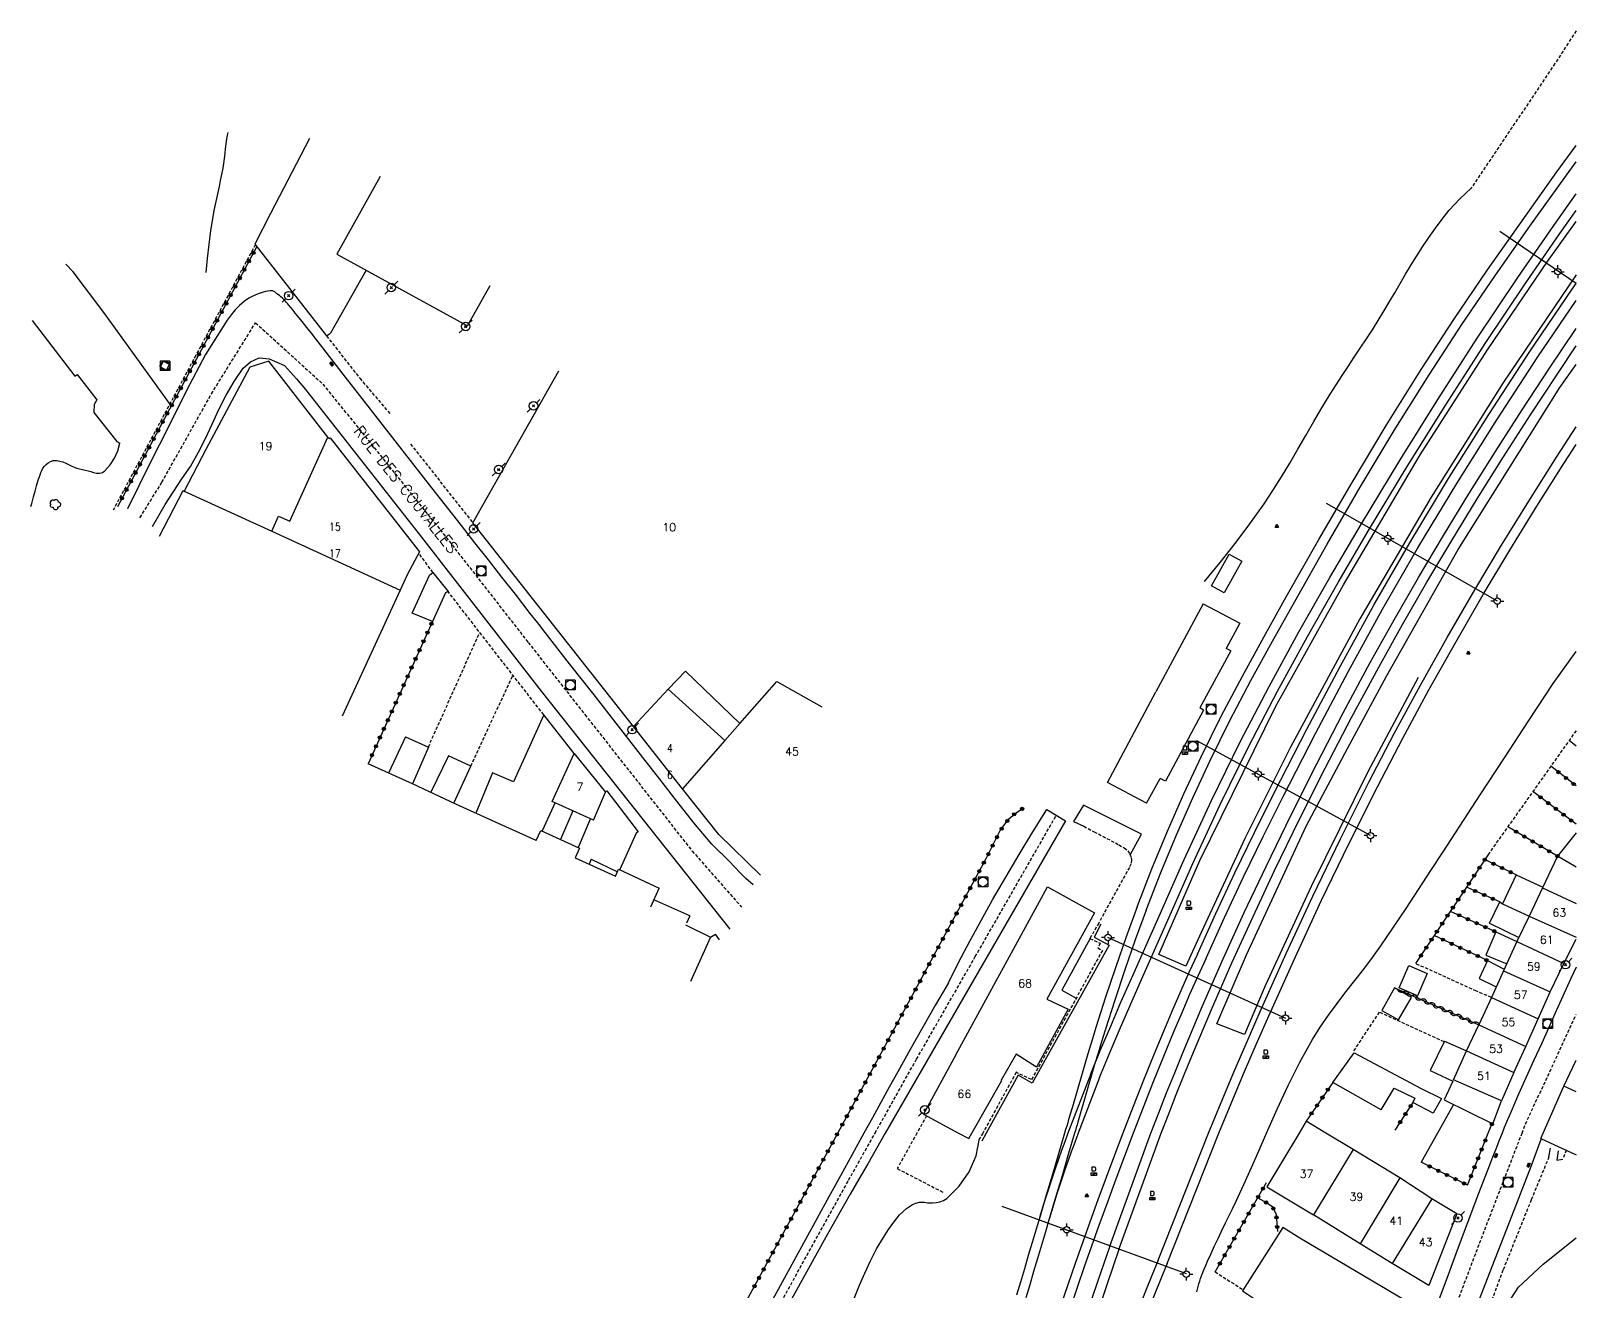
# Model space of a CAD drawing. Header units: millimetres. Extents: x 255999 to 257000, y 144000 to 145001.
# Drawn here: x 256758.7 to 257000, y 144146.3 to 144343.1 of the extents above; entities that cross this region are included whole.
import ezdxf
from ezdxf.enums import TextEntityAlignment as Align

# ---------------------------------------------------------------- set-up
doc = ezdxf.new("R2010")
doc.units = ezdxf.units.MM
doc.linetypes.add('DASHED', pattern=[0.75, 0.5, -0.25])
doc.layers.get('0').update_dxf_attribs({"linetype": 'CONTINUOUS'})
for name, color, linetype in [('W0001', 6, 'DASHED'), ('W0008', 7, 'CONTINUOUS'), ('W0010', 4, 'CONTINUOUS'), ('W0014', 7, 'CONTINUOUS'), ('W0017', 7, 'CONTINUOUS'), ('W0101', 7, 'CONTINUOUS'), ('W0104', 1, 'CONTINUOUS'), ('W0105', 7, 'CONTINUOUS'), ('W0112', 1, 'DASHED'), ('W0211', 2, 'CONTINUOUS'), ('W0300', 7, 'CONTINUOUS'), ('W0303', 7, 'CONTINUOUS'), ('W0310', 3, 'CONTINUOUS'), ('W0322', 7, 'CONTINUOUS'), ('W0323', 7, 'CONTINUOUS'), ('W0333', 7, 'CONTINUOUS'), ('W0401', 7, 'CONTINUOUS'), ('W0420', 7, 'CONTINUOUS'), ('W0438', 7, 'CONTINUOUS'), ('W0473', 7, 'CONTINUOUS'), ('W0510', 5, 'CONTINUOUS'), ('W0511', 5, 'CONTINUOUS'), ('W0610', 7, 'CONTINUOUS'), ('W0611', 7, 'CONTINUOUS'), ('W0700', 7, 'CONTINUOUS'), ('W0710', 7, 'CONTINUOUS'), ('W0850', 7, 'CONTINUOUS'), ('W0989', 7, 'CONTINUOUS'), ('W0991', 7, 'CONTINUOUS'), ('W1102', 7, 'CONTINUOUS')]:
    doc.layers.add(name, color=color, linetype=linetype)
doc.styles.get("Standard").update_dxf_attribs({"font": 'romans.shx', "width": 0.85})

# ---------------------------------------------------------------- blocks, each defined once
blk = doc.blocks.new('T850')
for p, q in [((-0.25, -0.15), (0, 0.32)), ((0, 0.32), (0.25, -0.15)), ((-0.25, -0.15), (0.25, -0.15))]:
    blk.add_line(p, q)
for major_axis in [(-0.106, 0.106), (-0.0354, 0.0354), (-0.0236, 0.0236)]:
    blk.add_ellipse((0, 0), major_axis=major_axis, ratio=1, start_param=3.926991, end_param=10.210176)
blk = doc.blocks.new('T610')
for p, q in [((-0.500001, 0), (-1.000002, 0)), ((0, 0.500001), (0, 1.000002)), ((0.500001, 0), (1.000002, 0)), ((0, -0.500001), (0, -1.000002))]:
    blk.add_line(p, q)
blk.add_ellipse((0, 0), major_axis=(-0.353554, 0.353554), ratio=1, start_param=3.926990817, end_param=10.2101761242)
blk = doc.blocks.new('T473')
for p, q in [((-0.166667, 0.166667), (0.166667, -0.166667)), ((-0.166667, -0.166667), (0.166667, 0.166667)), ((0.500001, 0.500001), (1.000002, 1.000002)), ((-1.000002, -1.000002), (-0.500001, -0.500001))]:
    blk.add_line(p, q)
blk.add_ellipse((0, 0), major_axis=(0.471405, 0.471405), ratio=1, start_param=5.4977871438, end_param=11.780972451)
blk = doc.blocks.new('T401')
for p, q in [((-0.3, 0.3), (0, 0.3)), ((-0.3, -0.25), (-0.3, 0.3)), ((-0.3, 0.15), (0, 0.15)), ((-0.3, 0), (0, 0)), ((0, 0.3), (0, -0.25)), ((-0.3, -0.15), (0, -0.15)), ((-0.3, -0.25), (-0.3, -0.3)), ((-0.3, -0.3), (0, -0.3)), ((0, -0.3), (0, -0.25))]:
    blk.add_line(p, q)
blk = doc.blocks.new('T420')
for p, q in [((0.75, 0.75), (-0.75, 0.75)), ((-0.75, 0.75), (-0.75, -0.75)), ((0.75, 0.75), (0.75, -0.75)), ((0.75, -0.75), (-0.75, -0.75))]:
    blk.add_line(p, q)
blk.add_ellipse((0, 0), major_axis=(-0.53, 0.53), ratio=1, start_param=3.926991, end_param=10.210176)
blk = doc.blocks.new('T438')
for p, q in [((-0.4, 0.2), (0.4, 0.2)), ((-0.4, -0.2), (-0.4, 0.2)), ((0.15, 1.1), (-0.3, 1.1)), ((-0.3, 1.1), (-0.3, 0.5)), ((-0.3, 0.5), (0.15, 0.5)), ((0.3, 0.65), (0.3, 0.95)), ((0.4, 0.2), (0.4, -0.2))]:
    blk.add_line(p, q)
at = {"flags": 128}
for points in [[(-0.4, -0.2), (0.4, 0.2)], [(0.4, -0.2), (-0.4, -0.2)]]:
    blk.add_lwpolyline(points, dxfattribs=at)
for centre, major_axis, start_param, end_param in [((0.15, 0.95), (0.106, -0.106), 0.785398, 2.356194), ((0.15, 0.65), (0.106, 0.106), 3.926991, 5.497787)]:
    blk.add_ellipse(centre, major_axis=major_axis, ratio=1, start_param=start_param, end_param=end_param)
blk = doc.blocks.new('T300')
for p, q in [((-0.8, 0.51), (-0.86, 0.34)), ((-0.86, 0.34), (-0.86, 0.17)), ((-0.86, 0.17), (-0.74, 0.06)), ((-0.69, 0.63), (-0.8, 0.51)), ((-0.8, -0.06), (-0.74, 0.06)), ((-0.74, 0.06), (-0.69, 0.11)), ((-0.57, 0.69), (-0.69, 0.63)), ((-0.46, 0.69), (-0.57, 0.69)), ((-0.29, 0.63), (-0.46, 0.69)), ((-0.29, 0.63), (-0.17, 0.74)), ((-0.23, 0.57), (-0.29, 0.63)), ((-0.17, 0.74), (-0.06, 0.8)), ((-0.06, 0.8), (0.06, 0.8)), ((0.06, 0.8), (0.23, 0.74)), ((0.23, 0.74), (0.34, 0.63)), ((0.34, 0.63), (0.4, 0.51)), ((0.46, 0.46), (0.34, 0.46)), ((0.4, 0.51), (0.4, 0.46)), ((0.57, 0.4), (0.46, 0.46)), ((0.57, 0.4), (0.69, 0.29)), ((0.69, 0.29), (0.74, 0.17)), ((0.74, 0.06), (0.69, -0.17)), ((0.74, 0.17), (0.74, 0.06)), ((-0.8, -0.17), (-0.8, -0.06)), ((-0.8, -0.23), (-0.8, -0.17)), ((-0.74, -0.34), (-0.8, -0.23)), ((-0.69, -0.4), (-0.74, -0.34)), ((-0.51, -0.46), (-0.69, -0.4)), ((-0.4, -0.46), (-0.51, -0.46)), ((-0.4, -0.46), (-0.34, -0.46)), ((-0.34, -0.46), (-0.34, -0.4)), ((-0.34, -0.51), (-0.34, -0.46)), ((-0.29, -0.63), (-0.34, -0.51)), ((-0.17, -0.74), (-0.29, -0.63)), ((-0.06, -0.8), (-0.17, -0.74)), ((0.06, -0.8), (-0.06, -0.8)), ((0.17, -0.74), (0.06, -0.8)), ((0.23, -0.69), (0.17, -0.74)), ((0.29, -0.46), (0.23, -0.46)), ((0.29, -0.63), (0.23, -0.69)), ((0.46, -0.4), (0.29, -0.46)), ((0.34, -0.51), (0.29, -0.63)), ((0.34, -0.51), (0.34, -0.46)), ((0.57, -0.34), (0.46, -0.4)), ((0.63, -0.29), (0.57, -0.34)), ((0.69, -0.17), (0.63, -0.29))]:
    blk.add_line(p, q)
blk = doc.blocks.new('t310o')
at = {"color": 0, "linetype": 'Continuous'}
for centre, start, end in [((-0.5, 0.38), 216.8699, 323.1304), ((0.5, -0.37), 36.8699, 143.1303)]:
    blk.add_arc(centre, 0.625, start, end, dxfattribs=at)
blk = doc.blocks.new('t323o')
at = {"color": 0, "linetype": 'Continuous'}
for radius in [0.25, 0.15]:
    blk.add_circle((0, 0), radius, dxfattribs=at)
blk = doc.blocks.new('t322o')
at = {"color": 0, "linetype": 'Continuous'}
for radius in [0.25, 0.15]:
    blk.add_circle((0, 0), radius, dxfattribs=at)

msp = doc.modelspace()

# ---------------------------------------------------------------- linework, layer by layer
at = {"layer": 'W0001'}
for points in [[(256775.71, 144267.11), (256779.14, 144272.64), (256786.86, 144286.45), (256793.76, 144297.55), (256804.28, 144287.98), (256822.6, 144265.22), (256836.33, 144247.64), (256845.2, 144236.35), (256861.95, 144215.05), (256869.65, 144206.3)], [(256890.51, 144171), (256897, 144182.55), (256906.17, 144198.57), (256918.82, 144220.64)], [(256991.56, 144171), (256992.11, 144172.42), (257000, 144189.51)], [(256819.46, 144042.37), (256826.34, 144056.3), (256836.62, 144074.06), (256848.08, 144094.15), (256863.57, 144122.42), (256875.52, 144144.02), (256886.39, 144163.66), (256890.51, 144171)], [(256972.09, 144121.65), (256978.29, 144136.28), (256985.73, 144155.9), (256991.56, 144171)]]:
    msp.add_lwpolyline(points, dxfattribs=at)
at = {"layer": 'W0008'}
for points in [[(256901.96, 144194.47), (256903.62, 144197.74), (256905.33, 144200.98), (256907.08, 144204.21), (256908.87, 144207.41), (256910.92, 144210.98), (256913.01, 144214.52), (256915.14, 144218.04), (256917.32, 144221.53)], [(256917.32, 144221.53), (256920.26, 144219.79)], [(256920.26, 144219.79), (256892.08, 144171)], [(256901.96, 144194.47), (256899.97, 144191.01), (256897.99, 144187.53), (256896.02, 144184.05), (256894.07, 144180.57), (256892.74, 144178.18), (256891.41, 144175.79), (256890.09, 144173.39), (256888.76, 144171)], [(256888.76, 144171), (256886.94, 144167.68), (256885.11, 144164.35), (256883.29, 144161.03), (256881.47, 144157.7), (256879.65, 144154.37), (256877.84, 144151.04), (256876.02, 144147.71), (256874.2, 144144.39), (256871.34, 144139.17), (256868.49, 144133.95), (256865.65, 144128.73), (256862.8, 144123.51), (256859.96, 144118.29), (256857.11, 144113.08), (256854.25, 144107.86), (256851.39, 144102.65), (256848.47, 144097.36), (256845.54, 144092.07), (256842.6, 144086.79), (256839.65, 144081.51)], [(256892.08, 144171), (256890.72, 144168.61), (256889.36, 144166.22), (256888, 144163.83), (256886.64, 144161.44), (256883.1, 144155.19), (256879.59, 144148.92), (256876.09, 144142.64)]]:
    msp.add_lwpolyline(points, dxfattribs=at)
at = {"layer": 'W0010'}
for points in [[(256925.8, 144203.61), (256924.72, 144201.61), (256927.07, 144200.36), (256915.05, 144178.82), (256912.84, 144180.04), (256907.89, 144171)], [(256907.89, 144171), (256907.21, 144169.76)]]:
    msp.add_lwpolyline(points, dxfattribs=at)
at = {"layer": 'W0014'}
for points in [[(256797.25, 144301.99), (256797.15, 144302.05), (256797.05, 144302.13), (256796.95, 144302.22), (256796.86, 144302.3), (256796.76, 144302.38), (256796.65, 144302.45), (256796.53, 144302.5), (256796.39, 144302.53), (256796.02, 144302.55), (256795.65, 144302.51), (256795.29, 144302.44), (256794.93, 144302.35), (256794.17, 144302.08), (256793.42, 144301.76), (256792.71, 144301.37), (256792.04, 144300.91), (256791.27, 144300.27), (256790.57, 144299.55), (256789.93, 144298.78), (256789.34, 144297.98), (256785.92, 144292.62), (256782.96, 144286.99), (256780.18, 144281.28), (256777.32, 144275.65), (256773.74, 144268.51), (256773.74, 144268.51)], [(256807.44, 144289.52), (256806.38, 144290.9), (256805.32, 144292.27), (256804.26, 144293.65), (256803.19, 144295.02), (256802.48, 144295.93), (256801.76, 144296.83), (256801.04, 144297.74), (256800.31, 144298.64), (256799.96, 144299.07), (256799.61, 144299.5), (256799.26, 144299.92), (256798.9, 144300.35), (256798.73, 144300.56), (256798.55, 144300.78), (256798.37, 144300.99), (256798.17, 144301.19), (256797.96, 144301.4), (256797.73, 144301.61), (256797.49, 144301.8), (256797.25, 144301.99)], [(256777.68, 144265.72), (256779.63, 144269.16), (256782.24, 144273.19), (256783.61, 144275.12), (256784.87, 144277.36), (256785.96, 144279.47), (256786.98, 144281.74), (256788.04, 144283.99), (256789.17, 144286.22), (256790.42, 144288.39), (256791.8, 144290.48), (256792.95, 144291.46), (256794.3, 144292.07), (256795.87, 144291.9), (256798.26, 144290.9), (256800.18, 144288.81), (256801.58, 144287.11)], [(256834.34, 144255.15), (256832.24, 144257.83), (256830.13, 144260.52), (256828.03, 144263.2), (256825.93, 144265.89), (256821.31, 144271.79), (256816.68, 144277.7), (256812.06, 144283.61), (256807.44, 144289.52)], [(256801.58, 144287.11), (256819.3, 144264.52)], [(256819.3, 144264.52), (256838.38, 144240.02)], [(256871.48, 144209.76), (256870.33, 144210.76), (256869.46, 144211.66), (256868.6, 144212.55), (256867.73, 144213.45), (256866.85, 144214.33), (256866.62, 144214.55), (256866.39, 144214.78), (256866.16, 144215), (256865.93, 144215.22), (256865.7, 144215.44), (256865.47, 144215.67), (256865.25, 144215.9), (256865.03, 144216.13), (256862.22, 144219.43), (256859.54, 144222.83), (256856.92, 144226.27), (256854.27, 144229.68), (256850.44, 144234.55), (256846.62, 144239.43), (256842.8, 144244.31), (256838.98, 144249.2), (256837.82, 144250.68), (256836.66, 144252.17), (256835.5, 144253.66), (256834.34, 144255.15)], [(256838.38, 144240.02), (256867.83, 144202.84)], [(257000, 144196.91), (256999.18, 144195.12), (256996.91, 144190.08), (256994.63, 144185.04), (256993.42, 144182.38), (256992.2, 144179.73), (256991.01, 144177.07), (256989.84, 144174.39), (256989.49, 144173.55), (256989.14, 144172.7), (256988.79, 144171.85), (256988.45, 144171)], [(256998.11, 144178.33), (256999.02, 144180.3), (256999.95, 144182.28), (257000, 144182.39)], [(256988.45, 144171), (256987.95, 144169.75), (256987.46, 144168.49), (256986.96, 144167.23), (256986.47, 144165.98), (256984.77, 144161.57), (256983.1, 144157.16), (256981.44, 144152.73), (256979.8, 144148.31), (256978.14, 144143.89), (256976.45, 144139.47), (256974.72, 144135.08), (256972.92, 144130.71), (256969.23, 144123.01), (256969.23, 144123.01)], [(256993.02, 144165.93), (256994.53, 144170.05)], [(256975.09, 144120.23), (256975.09, 144120.23), (256980.78, 144134.34), (256983.83, 144142.24), (256986.89, 144150.14), (256989.95, 144158.04), (256993.02, 144165.93)]]:
    msp.add_lwpolyline(points, dxfattribs=at)
at = {"layer": 'W0017'}
msp.add_lwpolyline([(256984.14, 144135.32), (256987.54, 144141.14), (256989.64, 144144.87), (256990.98, 144146.94), (256994.88, 144150.55), (257000, 144154.63)], dxfattribs=at)
at = {"layer": 'W0101'}
for points in [[(256813.22, 144320.38), (256806.45, 144308.27), (256826.87, 144297.07), (256830.42, 144303.36)], [(256805.04, 144279.71), (256795.83, 144291.55), (256792.89, 144290.63), (256785.97, 144277.74), (256782.6, 144271.27)], [(256852.81, 144234.48), (256827.68, 144266.31), (256841.14, 144290.04)], [(256805.04, 144279.71), (256805.26, 144279.46), (256805.39, 144279.56), (256819.39, 144261.76), (256817.5, 144258.27), (256816.35, 144255.79)], [(256778.74, 144264.24), (256782.48, 144271.33), (256782.6, 144271.27)], [(256816.35, 144255.79), (256807.28, 144236.1)], [(256941.75, 144253.66), (256934.36, 144239.91)], [(256941.75, 144253.66), (256947.48, 144250.62)], [(256947.48, 144250.62), (256945.36, 144246.67)], [(256946.06, 144246.31), (256941.23, 144237.4)], [(256946.06, 144246.31), (256945.36, 144246.67)], [(256858.22, 144240.32), (256860.9, 144243.15), (256869.37, 144234.95)], [(256869.37, 144234.95), (256875.18, 144241.55), (256882.19, 144237.59)], [(256852.81, 144234.48), (256858.22, 144240.32)], [(256858.22, 144240.32), (256864.23, 144234.88)], [(256932.93, 144222.53), (256926.83, 144225.75), (256934.36, 144239.91)], [(256941.81, 144237.07), (256935.89, 144225.97)], [(256941.81, 144237.07), (256941.23, 144237.4)], [(256860.44, 144224.78), (256852.81, 144234.48)], [(256864.23, 144234.88), (256867.04, 144232.3)], [(256867.04, 144232.3), (256869.37, 144234.95)], [(256818.28, 144225.53), (256811.33, 144228.67)], [(256840.11, 144222.8), (256843.51, 144230.29)], [(256843.51, 144230.29), (256848.39, 144224.25)], [(256932.93, 144222.53), (256935.03, 144226.4)], [(256935.89, 144225.97), (256935.03, 144226.4)], [(256825.06, 144222.39), (256818.28, 144225.53)], [(256846.52, 144219.89), (256848.39, 144224.25)], [(256872.63, 144211.3), (256866.1, 144217.62), (256860.44, 144224.78)], [(256831.25, 144219.55), (256825.06, 144222.39)], [(256846.52, 144219.89), (256840.11, 144222.8)], [(256837.59, 144216.68), (256831.25, 144219.55)], [(256837.59, 144216.68), (256838.29, 144218.28), (256844.34, 144215.51), (256843.66, 144214)], [(257000, 144217.89), (256997.08, 144214.24)], [(256843.66, 144214), (256849.95, 144211.12)], [(256997.08, 144214.24), (256994.76, 144209.29)], [(256849.95, 144211.12), (256850.46, 144212.22), (256856.81, 144209.25)], [(256855.48, 144206.35), (256856.81, 144209.25)], [(256903.13, 144183.24), (256917.47, 144209.47), (256924.77, 144205.41), (256917.32, 144191.91), (256920.67, 144190.35), (256915.74, 144181.31), (256912.54, 144183.32), (256910.23, 144179.28)], [(256994.76, 144209.29), (256992.68, 144204.86)], [(256861.57, 144204.92), (256855.97, 144207.44)], [(256861.57, 144204.92), (256861.04, 144203.78)], [(256992.68, 144204.86), (256990.75, 144200.92)], [(256860.91, 144203.51), (256864.83, 144201.58)], [(256864.83, 144201.58), (256865.57, 144202.05)], [(256866.22, 144201.2), (256865.57, 144202.05)], [(256990.75, 144200.92), (256988.67, 144196.33)], [(256998.07, 144197.51), (257000, 144201.3)], [(256995.96, 144193.08), (256998.07, 144197.51)], [(256988.67, 144196.33), (256986.78, 144192.18)], [(256986.78, 144192.18), (256984.83, 144187.89)], [(256994.08, 144188.87), (256995.96, 144193.08)], [(256982.87, 144183.83), (256984.83, 144187.89)], [(256992.13, 144184.51), (256994.08, 144188.87)], [(256903.13, 144183.24), (256898.07, 144173.98), (256903.57, 144171)], [(256988.37, 144176.02), (256980.87, 144179.3), (256982.87, 144183.83)], [(256990.29, 144180.45), (256992.13, 144184.51)], [(256990.29, 144180.45), (256988.37, 144176.02)], [(256905.61, 144171), (256910.32, 144179.23), (256910.23, 144179.28)], [(256994.86, 144171), (256998.11, 144178.33)], [(257000, 144177.44), (256998.11, 144178.33)], [(256960.9, 144171), (256957.84, 144172.84), (256956.74, 144171)], [(256903.57, 144171), (256905.14, 144170.15)], [(256905.14, 144170.15), (256905.61, 144171)], [(256956.74, 144171), (256951.72, 144162.59), (256959, 144158.26)], [(256965.18, 144168.43), (256960.9, 144171)], [(256994.48, 144170.15), (256994.86, 144171)], [(256972.45, 144164), (256965.18, 144168.43)], [(256994.48, 144170.15), (257000, 144167.63)], [(256977.47, 144160.73), (256972.45, 144164)], [(256981.36, 144158.37), (256977.47, 144160.73)], [(256981.36, 144158.37), (256976.99, 144147.21)], [(256966.27, 144153.68), (256959, 144158.26)], [(256971.29, 144150.61), (256966.27, 144153.68)], [(256976.99, 144147.21), (256971.29, 144150.61)]]:
    msp.add_lwpolyline(points, dxfattribs=at)
at = {"layer": 'W0104'}
for points in [[(256802.2, 144326.34), (256796.08, 144314.59), (256793.65, 144309.83), (256804.84, 144295.5), (256805.49, 144295.95)], [(256811.01, 144305.77), (256805.49, 144295.95)], [(256843.51, 144230.29), (256838.76, 144236.32), (256834.03, 144225.86)], [(256817.16, 144232.91), (256814.51, 144227.23)], [(256817.16, 144232.91), (256820.75, 144231.29), (256818.28, 144225.53)], [(256824.73, 144222.55), (256827.36, 144228.3), (256823.89, 144229.93), (256821.12, 144224.22)], [(256834.03, 144225.86), (256830.78, 144227.24), (256828.16, 144220.97)], [(256848.39, 144224.25), (256848.62, 144224.44), (256853.52, 144218.06), (256853.22, 144217.86), (256850.63, 144212.14)], [(256840.53, 144222.61), (256838.5, 144218.18)], [(256843.32, 144221.35), (256841.36, 144216.87)], [(256846.05, 144220.11), (256844.14, 144215.6)], [(256846.19, 144213.76), (256845.86, 144213)], [(256846.19, 144213.76), (256850.27, 144211.81)], [(256990.62, 144211.34), (256988.53, 144206.79), (256992.69, 144204.89)], [(256990.62, 144211.34), (256994.82, 144209.42)], [(256986.48, 144203.78), (256988.07, 144207.11), (256988.53, 144206.79)], [(256987.44, 144202.44), (256985.89, 144198.79), (256989.16, 144197.41)], [(256986.48, 144203.78), (256991.07, 144201.57)], [(256987.44, 144202.44), (256990.76, 144200.93)], [(256924.12, 144201.37), (256919.67, 144193.32), (256921.93, 144192.08)], [(256986.18, 144197.93), (256984.86, 144195.15), (256987.53, 144193.83)], [(256986.18, 144197.93), (256988.79, 144196.59)], [(256979.43, 144185.37), (256977.21, 144180.75), (256980.76, 144179.12)], [(256979.43, 144185.37), (256982.87, 144183.84)], [(256969.55, 144174.65), (256962, 144178.92), (256965.34, 144183.56), (256975.81, 144177.95), (256978.99, 144176.38), (256977.68, 144174.11), (256974.51, 144175.76)], [(256969.55, 144174.65), (256971.6, 144178.03), (256974.82, 144176.46)], [(256980.76, 144179.12), (256979.37, 144176.19), (256987, 144172.45), (256988.37, 144176.02)], [(256974.82, 144176.46), (256974.51, 144175.76)], [(256956.83, 144154.6), (256954.18, 144156.26), (256947.88, 144146.38), (256950.42, 144144.69)], [(256973.63, 144138.28), (256975.58, 144143.52), (256956.83, 144154.6)]]:
    msp.add_lwpolyline(points, dxfattribs=at)
for points in [[(256947.79, 144260.33), (256945.02, 144255.36), (256943.06, 144256.45), (256945.82, 144261.42)], [(256821.46, 144258.54), (256823.83, 144255.57), (256823.42, 144255.35), (256821.39, 144250.89), (256818.2, 144252.22), (256820.91, 144258.11)], [(256975.21, 144192.46), (256972.37, 144193.69), (256973.89, 144197.18), (256976.72, 144195.95), (256975.21, 144192.46)], [(256971.65, 144193.66), (256969.64, 144190.17), (256972.26, 144188.67), (256974.27, 144192.16)]]:
    msp.add_lwpolyline(points, close=True, dxfattribs=at)
at = {"layer": 'W0105'}
for points in [[(256930.36, 144214.46), (256932.13, 144217.7), (256923.06, 144222.19), (256921.53, 144219.64)], [(256921.53, 144219.64), (256923.11, 144218.91)], [(256995.76, 144167.28), (256996.01, 144168.65)], [(256997.2, 144168.21), (256996.97, 144166.78), (256997.92, 144166.93)]]:
    msp.add_lwpolyline(points, dxfattribs=at)
at = {"layer": 'W0112'}
for points in [[(257000, 144343.13), (256996.7, 144338.04), (256983.62, 144318.58)], [(256793.72, 144309.74), (256784.43, 144292.46), (256771.52, 144268.29)], [(256804.84, 144295.5), (256810.04, 144288.88), (256812.94, 144285.47), (256814.8, 144283.28)], [(256817.97, 144278.61), (256827.68, 144266.31)], [(256821.46, 144258.54), (256819.35, 144261.44)], [(256838.76, 144236.32), (256823.83, 144255.57)], [(256820.75, 144231.29), (256828.77, 144249.2)], [(256827.36, 144228.3), (256833.96, 144242.51)], [(257000, 144233.84), (256986.4, 144214.71)], [(256923.11, 144218.91), (256924.72, 144218.06)], [(256924.72, 144218.06), (256928.58, 144216.03)], [(256928.58, 144216.03), (256929.42, 144215.54), (256929.98, 144215.1), (256930.3, 144214.63), (256930.5, 144214.02), (256930.56, 144213.67), (256930.48, 144213.02), (256930.23, 144212.5), (256925.44, 144203.8)], [(256925.44, 144203.8), (256924.07, 144201.39), (256925.66, 144200.64), (256925.3, 144199.91), (256926.02, 144199.54), (256914.95, 144179.35), (256912.56, 144180.49), (256907.33, 144171)], [(256984.43, 144193.18), (256974.94, 144197.47)], [(256986.78, 144192.18), (256984.43, 144193.18)], [(256969.26, 144189.88), (256965.25, 144183.84)], [(256979.38, 144185.25), (256969.26, 144189.88)], [(256898.56, 144173.71), (256897.05, 144171)], [(256897.05, 144171), (256893.98, 144165.46), (256901.3, 144161.67)], [(256907.33, 144171), (256906.85, 144170.14)], [(256998.47, 144168.33), (256997.92, 144166.93)], [(256995.76, 144167.28), (256992.99, 144160.57), (256988.58, 144149.58), (256983.21, 144135.11)], [(256943.62, 144149.32), (256947.99, 144146.55)]]:
    msp.add_lwpolyline(points, dxfattribs=at)
at = {"layer": 'W0211'}
for points in [[(256941.94, 144257.16), (256944.4, 144260.09), (256946.78, 144263.08), (256949.07, 144266.15), (256951.28, 144269.28), (256952.66, 144271.36), (256953.99, 144273.48), (256955.27, 144275.63), (256956.53, 144277.79), (256957.77, 144279.95), (256959.02, 144282.12), (256960.29, 144284.27), (256961.6, 144286.4), (256962.52, 144287.85), (256963.46, 144289.29), (256964.4, 144290.73), (256965.35, 144292.16), (256966.3, 144293.59), (256967.24, 144295.03), (256968.18, 144296.47), (256969.1, 144297.92), (256969.97, 144299.35), (256970.83, 144300.79), (256971.68, 144302.24), (256972.52, 144303.69), (256973.36, 144305.14), (256974.22, 144306.58), (256975.11, 144308.01), (256976.02, 144309.41), (256977.01, 144310.88), (256978.02, 144312.33), (256979.08, 144313.75), (256980.2, 144315.12), (256981.01, 144316.03), (256981.85, 144316.91), (256982.72, 144317.76), (256983.62, 144318.58)], [(256951.65, 144171), (256953.29, 144174.73), (256955.01, 144178.43), (256956.84, 144182.08), (256958.83, 144185.64), (256960.04, 144187.56), (256961.32, 144189.43), (256962.66, 144191.25), (256964.04, 144193.05), (256965.44, 144194.83), (256966.83, 144196.61), (256968.19, 144198.41), (256969.5, 144200.25), (256971.5, 144203.16), (256973.46, 144206.09), (256975.41, 144209.04), (256977.33, 144211.99), (256979.25, 144214.95), (256981.17, 144217.91), (256983.09, 144220.87), (256985.04, 144223.81), (256988.83, 144229.6), (256992.6, 144235.42), (256996.44, 144241.19), (257000, 144246.23)], [(256940.79, 144146.23), (256940.89, 144146.64), (256940.99, 144147.06), (256941.1, 144147.46), (256941.22, 144147.87), (256941.35, 144148.27), (256941.6, 144148.97), (256941.87, 144149.66), (256942.16, 144150.34), (256942.45, 144151.02), (256942.98, 144152.2), (256943.52, 144153.37), (256944.08, 144154.54), (256944.64, 144155.7), (256945.21, 144156.86), (256945.78, 144158.02), (256946.34, 144159.18), (256946.9, 144160.35), (256948.13, 144162.99), (256949.32, 144165.65), (256950.49, 144168.32), (256951.65, 144171)], [(256886.35, 144142.97), (256888.08, 144147.23), (256888.91, 144149.15), (256889.79, 144151.05), (256890.75, 144152.91), (256891.82, 144154.72), (256892.6, 144155.92), (256893.42, 144157.11), (256894.35, 144158.24), (256895.42, 144159.23), (256895.87, 144159.56), (256896.36, 144159.83), (256896.88, 144160.04), (256897.43, 144160.19), (256897.69, 144160.23), (256897.95, 144160.23), (256898.21, 144160.2), (256898.46, 144160.17), (256898.72, 144160.13), (256898.97, 144160.1), (256899.23, 144160.09), (256899.49, 144160.11), (256900.06, 144160.18), (256900.64, 144160.29), (256901.21, 144160.48), (256901.73, 144160.79), (256903.67, 144162.71), (256905.2, 144164.96), (256906.28, 144167.47), (256906.85, 144170.14)]]:
    msp.add_lwpolyline(points, dxfattribs=at)
at = {"layer": 'W0303'}
for points in [[(256980.78, 144175.38), (256978.33, 144171)], [(256978.33, 144171), (256975.79, 144166.45)]]:
    msp.add_lwpolyline(points, dxfattribs=at)
at = {"layer": 'W0310'}
msp.add_lwpolyline([(256971.65, 144193.66), (256984.83, 144187.89)], dxfattribs=at)
at = {"layer": 'W0322'}
for points in [[(256884.69, 144171), (256892.52, 144185.4), (256907.85, 144213.86), (256910.07, 144218.24), (256911.42, 144220.1), (256912.58, 144221.08), (256913.58, 144221.69)], [(256819.36, 144049.18), (256836.98, 144082.6), (256850.53, 144108.1), (256863.46, 144131.98), (256884.69, 144171)]]:
    msp.add_lwpolyline(points, dxfattribs=at)
at = {"layer": 'W0323'}
for points in [[(256793.95, 144309.45), (256779.96, 144283.39), (256772.19, 144268.81)], [(256821.39, 144250.89), (256811.33, 144228.67)], [(257000, 144231.45), (256998.91, 144232.3)], [(257000, 144225.21), (256996.06, 144228.3)], [(257000, 144219.23), (256993.26, 144224.35)], [(256997.08, 144214.24), (256989.34, 144218.84)], [(256986.4, 144214.71), (256974.94, 144197.47)], [(256990.62, 144211.34), (256985.75, 144213.72)], [(256988.07, 144207.11), (256982.88, 144209.41)], [(256987.44, 144202.44), (256980.37, 144205.63)], [(256986.18, 144197.93), (256977.85, 144201.85)], [(256962, 144178.92), (256957.84, 144172.84)], [(256974.51, 144175.76), (256971.71, 144171.46)], [(256983.02, 144162.89), (256986.29, 144171)], [(256986.29, 144171), (256986.89, 144172.51)], [(256983.02, 144162.89), (256975.79, 144166.45)], [(256943.62, 144149.32), (256951.65, 144163.29)], [(256950.28, 144160.91), (256951.69, 144160.12), (256952.56, 144159.53), (256953.18, 144158.31), (256953.37, 144155.64)]]:
    msp.add_lwpolyline(points, dxfattribs=at)
at = {"layer": 'W0333'}
msp.add_lwpolyline([(256780.32, 144291.03), (256779.34, 144291.56), (256778.9, 144290.66), (256779.84, 144290.17)], close=True, dxfattribs=at)
at = {"layer": 'W0510'}
for points in [[(256786.07, 144305.4), (256786.27, 144307.59), (256786.51, 144309.77), (256786.8, 144311.95), (256787.13, 144314.11), (256787.3, 144315.06), (256787.48, 144316.01), (256787.69, 144316.95), (256787.9, 144317.89), (256788.11, 144318.84), (256788.31, 144319.78), (256788.51, 144320.72), (256788.69, 144321.67), (256788.82, 144322.43), (256788.91, 144323.2), (256789, 144323.97), (256789.08, 144324.74), (256789.18, 144325.51), (256789.3, 144326.28), (256789.45, 144327.04), (256789.5, 144327.25)], [(256758.67, 144268.88), (256758.8, 144269.35), (256759.09, 144270.37), (256759.32, 144271.23), (256759.55, 144272.1), (256759.8, 144272.96), (256760.11, 144273.8), (256760.24, 144274.15), (256760.39, 144274.49), (256760.56, 144274.82), (256760.79, 144275.13), (256761.07, 144275.42), (256761.38, 144275.69), (256761.75, 144275.9), (256762.16, 144276.02), (256762.67, 144276.04), (256763.18, 144275.96), (256763.66, 144275.81), (256764.12, 144275.61), (256764.54, 144275.4), (256764.97, 144275.19), (256765.41, 144274.99), (256765.86, 144274.83), (256766.29, 144274.72), (256766.73, 144274.62), (256767.17, 144274.52), (256767.61, 144274.42), (256768.03, 144274.3), (256768.47, 144274.16), (256768.93, 144274.05), (256769.39, 144274.04), (256769.63, 144274.09), (256769.85, 144274.18), (256770.05, 144274.3), (256770.24, 144274.45), (256771.06, 144275.37), (256771.74, 144276.41), (256772.24, 144277.54), (256772.55, 144278.74)]]:
    msp.add_lwpolyline(points, dxfattribs=at)
at = {"layer": 'W0511'}
for points in [[(256780.39, 144284.88), (256770.24, 144298.95), (256765.26, 144305.5), (256764.11, 144306.68)], [(256758.89, 144297.89), (256765.53, 144289.21), (256765.89, 144289.47), (256768.99, 144285.53), (256768.54, 144284.77), (256768.49, 144283.55), (256772.09, 144279.03)], [(256772.09, 144279.03), (256772.55, 144278.74)]]:
    msp.add_lwpolyline(points, dxfattribs=at)
at = {"layer": 'W0611'}
for points in [[(257000, 144303.66), (256988.09, 144311.8)], [(256987.73, 144254.08), (256961.01, 144269.3)], [(256967.88, 144217.48), (256940.78, 144232.25)], [(256954.65, 144188.92), (256926.85, 144201.57)], [(256939.16, 144149.01), (256910.39, 144159.55)]]:
    msp.add_lwpolyline(points, dxfattribs=at)
at = {"layer": 'W0700'}
for points in [[(256931.44, 144206.35), (256933.75, 144212.28), (256936.19, 144218.17), (256938.75, 144223.99), (256941.44, 144229.76), (256944.59, 144236.1), (256947.89, 144242.36), (256951.29, 144248.56), (256954.74, 144254.73), (256959.84, 144263.71), (256965.02, 144272.63), (256970.32, 144281.49), (256975.79, 144290.24), (256980.92, 144298.08), (256986.18, 144305.82), (256991.56, 144313.49), (256997, 144321.11), (257000, 144325.24)], [(256932.84, 144205.82), (256935.14, 144211.72), (256937.57, 144217.58), (256940.12, 144223.37), (256942.8, 144229.11), (256945.93, 144235.43), (256949.22, 144241.67), (256952.61, 144247.85), (256956.05, 144254), (256961.14, 144262.95), (256966.3, 144271.86), (256971.6, 144280.7), (256977.06, 144289.43), (256982.17, 144297.26), (256987.42, 144304.98), (256992.79, 144312.63), (256998.22, 144320.23), (257000, 144322.69)], [(256924.19, 144180.25), (256925.74, 144183.99), (256927.32, 144187.71), (256928.92, 144191.43), (256930.55, 144195.13), (256934.66, 144204.43), (256938.81, 144213.72), (256943.07, 144222.96), (256947.55, 144232.1), (256952.04, 144240.74), (256956.72, 144249.28), (256961.53, 144257.75), (256966.46, 144266.15), (256972.36, 144275.9), (256978.39, 144285.56), (256984.57, 144295.13), (256990.9, 144304.61), (256996.5, 144312.75), (257000, 144317.67)], [(256925.58, 144179.68), (256927.12, 144183.41), (256928.7, 144187.12), (256930.3, 144190.83), (256931.92, 144194.53), (256936.03, 144203.81), (256940.16, 144213.08), (256944.42, 144222.3), (256948.89, 144231.42), (256953.37, 144240.04), (256958.03, 144248.56), (256962.84, 144257), (256967.75, 144265.38), (256973.63, 144275.11), (256979.66, 144284.76), (256985.82, 144294.31), (256992.14, 144303.77), (256997.45, 144311.48), (257000, 144315.08)], [(256940.85, 144198.92), (256943.74, 144205.31), (256946.71, 144211.66), (256949.76, 144217.96), (256952.9, 144224.23), (256957.96, 144234.08), (256963.15, 144243.87), (256968.48, 144253.57), (256974.01, 144263.17), (256980.09, 144273.25), (256986.36, 144283.22), (256992.8, 144293.07), (256999.41, 144302.82), (257000, 144303.67)], [(256942.22, 144198.31), (256945.1, 144204.68), (256948.06, 144211.01), (256951.11, 144217.3), (256954.23, 144223.55), (256959.29, 144233.38), (256964.46, 144243.14), (256969.79, 144252.83), (256975.3, 144262.41), (256981.37, 144272.47), (256987.62, 144282.41), (256994.05, 144292.24), (257000, 144301.02)], [(256933.6, 144171), (256934.82, 144174.15), (256936.05, 144177.29), (256937.31, 144180.43), (256938.58, 144183.56), (256941.67, 144190.9), (256944.87, 144198.2), (256948.17, 144205.44), (256951.57, 144212.65), (256955.48, 144220.69), (256959.49, 144228.69), (256963.62, 144236.63), (256967.85, 144244.5), (256971.57, 144251.17), (256975.39, 144257.77), (256979.29, 144264.33), (256983.26, 144270.84), (256987.39, 144277.43), (256991.6, 144283.96), (256995.87, 144290.46), (257000, 144296.63)], [(256935.21, 144171), (256936.37, 144174.01), (256937.55, 144177.01), (256938.75, 144180), (256939.97, 144182.99), (256943.05, 144190.31), (256946.24, 144197.59), (256949.54, 144204.82), (256952.92, 144212), (256956.82, 144220.03), (256960.83, 144228), (256964.94, 144235.92), (256969.17, 144243.78), (256972.88, 144250.43), (256976.69, 144257.02), (256980.58, 144263.55), (256984.54, 144270.05), (256988.66, 144276.63), (256992.86, 144283.15), (256997.13, 144289.63), (257000, 144293.93)], [(256942.57, 144171), (256944.56, 144175.77), (256946.57, 144180.53), (256948.61, 144185.28), (256950.68, 144190.01), (256954.74, 144199.04), (256958.9, 144208.02), (256963.19, 144216.94), (256967.62, 144225.78), (256971.6, 144233.39), (256975.69, 144240.94), (256979.89, 144248.42), (256984.19, 144255.85), (256988.34, 144262.81), (256992.6, 144269.7), (256996.94, 144276.55), (257000, 144281.28)], [(256944.2, 144171), (256946.12, 144175.62), (256948.07, 144180.23), (256950.05, 144184.82), (256952.06, 144189.41), (256956.1, 144198.42), (256960.25, 144207.37), (256964.54, 144216.27), (256968.96, 144225.1), (256972.92, 144232.69), (256977.01, 144240.22), (256981.2, 144247.68), (256985.48, 144255.09), (256989.63, 144262.03), (256993.87, 144268.91), (256998.2, 144275.74), (257000, 144278.52)], [(256931.44, 144206.35), (256929.74, 144201.67), (256928.1, 144196.97), (256926.52, 144192.25), (256925, 144187.5), (256924.45, 144185.72), (256923.9, 144183.92), (256923.37, 144182.13), (256922.85, 144180.33), (256922.33, 144178.53), (256921.8, 144176.74), (256921.28, 144174.94), (256920.75, 144173.14), (256920.6, 144172.61), (256920.44, 144172.07), (256920.28, 144171.54), (256920.12, 144171)], [(256932.84, 144205.82), (256931.15, 144201.16), (256929.52, 144196.48), (256927.95, 144191.77), (256926.43, 144187.05), (256925.88, 144185.27), (256925.34, 144183.48), (256924.8, 144181.69), (256924.28, 144179.89), (256923.76, 144178.1), (256923.24, 144176.3), (256922.72, 144174.51), (256922.19, 144172.72), (256922.07, 144172.29), (256921.94, 144171.86), (256921.81, 144171.43), (256921.68, 144171)], [(256940.85, 144198.92), (256939.53, 144196.09), (256938.26, 144193.23), (256937.03, 144190.37), (256935.81, 144187.49), (256934.12, 144183.38), (256932.46, 144179.27), (256930.83, 144175.14), (256929.23, 144171)], [(256942.22, 144198.31), (256940.91, 144195.49), (256939.64, 144192.64), (256938.41, 144189.78), (256937.2, 144186.91), (256935.56, 144182.95), (256933.96, 144178.98), (256932.38, 144174.99), (256930.84, 144171)], [(256924.19, 144180.25), (256920.63, 144171)], [(256925.58, 144179.68), (256922.23, 144171)], [(256920.12, 144171), (256919.16, 144167.76), (256918.2, 144164.52), (256917.25, 144161.28), (256916.29, 144158.04), (256915.67, 144155.98), (256915.06, 144153.92), (256914.45, 144151.86), (256913.83, 144149.8), (256913.22, 144147.74), (256912.6, 144145.68)], [(256921.68, 144171), (256920.69, 144167.65), (256919.71, 144164.31), (256918.72, 144160.96), (256917.72, 144157.62), (256917.11, 144155.56), (256916.5, 144153.5), (256915.88, 144151.44), (256915.27, 144149.38), (256914.66, 144147.32), (256914.04, 144145.26)], [(256920.63, 144171), (256920.14, 144169.65), (256919.65, 144168.3), (256919.17, 144166.95), (256918.7, 144165.59), (256918.06, 144163.7), (256917.44, 144161.79), (256916.84, 144159.88), (256916.26, 144157.96)], [(256922.23, 144171), (256921.69, 144169.53), (256921.15, 144168.06), (256920.63, 144166.58), (256920.12, 144165.11), (256919.48, 144163.22), (256918.87, 144161.34), (256918.27, 144159.44), (256917.7, 144157.54)], [(256929.23, 144171), (256927.92, 144167.53), (256926.62, 144164.05), (256925.33, 144160.57), (256924.06, 144157.08), (256921.76, 144150.62), (256919.55, 144144.14)], [(256930.84, 144171), (256929.47, 144167.4), (256928.12, 144163.8), (256926.79, 144160.19), (256925.47, 144156.57), (256923.18, 144150.12), (256920.97, 144143.65)], [(256927.19, 144153.32), (256933.6, 144171)], [(256928.61, 144152.83), (256935.21, 144171)], [(256934.73, 144151.17), (256942.57, 144171)], [(256936.13, 144150.64), (256944.2, 144171)], [(256934.73, 144151.17), (256933.75, 144148.75), (256932.77, 144146.33), (256931.79, 144143.91), (256930.82, 144141.5), (256929.84, 144139.08), (256928.86, 144136.66), (256927.89, 144134.23), (256926.92, 144131.81), (256925.74, 144128.85), (256924.55, 144125.89), (256923.37, 144122.93), (256922.19, 144119.97), (256921, 144117), (256919.82, 144114.04), (256918.64, 144111.08), (256917.45, 144108.12), (256916.22, 144105.04), (256914.99, 144101.96), (256914.99, 144101.96), (256914.99, 144101.96)], [(256927.19, 144153.32), (256925.33, 144147.93), (256923.5, 144142.54)], [(256928.61, 144152.83), (256926.75, 144147.45), (256924.92, 144142.07)], [(256936.13, 144150.64), (256935.15, 144148.22), (256934.17, 144145.79), (256933.19, 144143.37), (256932.21, 144140.95), (256931.24, 144138.53), (256930.26, 144136.1), (256929.28, 144133.68), (256928.31, 144131.25), (256927.13, 144128.29), (256925.95, 144125.33), (256924.76, 144122.37), (256923.58, 144119.41), (256922.4, 144116.45), (256921.21, 144113.49), (256920.03, 144110.53), (256918.84, 144107.56), (256917.62, 144104.49), (256916.39, 144101.41), (256916.39, 144101.41)]]:
    msp.add_lwpolyline(points, dxfattribs=at)
at = {"layer": 'W0710'}
for points in [[(256934.82, 144198.87), (256941.22, 144213.56), (256953.12, 144237.66), (256963.67, 144256.63), (256975.67, 144276.91), (256986.16, 144293.33), (256995.51, 144307.11), (257000, 144313.38)], [(257000, 144305.05), (256988.55, 144288.11), (256977.35, 144270.3), (256966.23, 144251.3), (256955.39, 144231.28), (256948.32, 144217.09), (256941.45, 144202.33), (256939.03, 144197.05)], [(256943.87, 144188.07), (256948.53, 144198.86), (256957.85, 144218.93), (256964.28, 144231.05), (256970.4, 144242.38), (256981.58, 144262.13), (256997.48, 144287.43), (257000, 144291.01)], [(256975.34, 144242.17), (256967.47, 144227.41), (256958.64, 144209.53), (256951.45, 144194), (256948.23, 144186.42)], [(256939.03, 144197.05), (256934.82, 144198.87)], [(256948.23, 144186.42), (256943.87, 144188.07)]]:
    msp.add_lwpolyline(points, dxfattribs=at)
at = {"layer": 'W1102'}
for points in [[(256796.32, 144265.02), (256797.36, 144267.34), (256799.11, 144266.54), (256805.04, 144279.71), (256805.04, 144279.71)], [(256782.6, 144271.27), (256796.32, 144265.02)], [(256796.32, 144265.02), (256816.35, 144255.79)], [(256867.04, 144232.3), (256860.44, 144224.78)], [(257000, 144212.54), (256997.08, 144214.24)], [(256994.76, 144209.29), (257000, 144206.85)], [(256992.68, 144204.86), (257000, 144201.62)], [(256864.83, 144201.58), (256861.67, 144194.65)], [(256990.75, 144200.92), (256998.07, 144197.51)], [(256988.67, 144196.33), (256995.96, 144193.08)], [(256986.78, 144192.18), (256994.08, 144188.87)], [(256984.83, 144187.89), (256992.13, 144184.51)], [(256982.87, 144183.83), (256990.29, 144180.45)], [(256965.18, 144168.43), (256959, 144158.26)], [(256972.45, 144164), (256966.27, 144153.68)], [(256977.47, 144160.73), (256971.29, 144150.61)]]:
    msp.add_lwpolyline(points, dxfattribs=at)

# ---------------------------------------------------------------- block references
at = {"layer": 'W0300'}
msp.add_blockref('T300', (256762.54, 144269.14), dxfattribs=at)
at = {"layer": 'W0310', "rotation": 336.3519334631208}
for p in [(256973.02, 144193.06), (256974.4, 144192.46), (256975.77, 144191.86), (256977.14, 144191.26), (256978.52, 144190.65), (256979.89, 144190.05), (256981.27, 144189.45), (256982.64, 144188.85), (256984.01, 144188.25)]:
    msp.add_blockref('t310o', p, dxfattribs=at)
at = {"layer": 'W0322'}
for p, rotation in [((256912.24, 144220.79), 40.13887892378377), ((256913.48, 144221.63), 31.38319105577569), ((256910.29, 144218.54), 53.95976602198424), ((256911.17, 144219.75), 53.95976602198424), ((256909.56, 144217.23), 63.11730756646283), ((256908.2, 144214.56), 63.11730756646283), ((256908.88, 144215.89), 63.11730756646283), ((256906.8, 144211.91), 61.68495627947627), ((256907.51, 144213.23), 61.68495627947627), ((256905.38, 144209.26), 61.68495627947627), ((256906.09, 144210.59), 61.68495627947627), ((256903.95, 144206.62), 61.68495627947627), ((256904.66, 144207.94), 61.68495627947627), ((256902.53, 144203.98), 61.68495627947627), ((256903.24, 144205.3), 61.68495627947627), ((256901.82, 144202.66), 61.68495627947627), ((256900.39, 144200.02), 61.68495627947627), ((256901.11, 144201.34), 61.68495627947627), ((256898.97, 144197.38), 61.68495627947627), ((256899.68, 144198.7), 61.68495627947627), ((256897.55, 144194.74), 61.68495627947627), ((256898.26, 144196.06), 61.68495627947627), ((256896.13, 144192.1), 61.68495627947627), ((256896.84, 144193.42), 61.68495627947627), ((256894.7, 144189.46), 61.68495627947627), ((256895.41, 144190.78), 61.68495627947627), ((256893.99, 144188.14), 61.68495627947627), ((256892.57, 144185.5), 61.68495627947627), ((256893.28, 144186.82), 61.68495627947627), ((256891.14, 144182.86), 61.46052303847875), ((256891.85, 144184.18), 61.46052303847875), ((256889.7, 144180.22), 61.46052303847875), ((256890.42, 144181.54), 61.46052303847875), ((256888.27, 144177.59), 61.46052303847875), ((256888.99, 144178.91), 61.46052303847875), ((256886.84, 144174.95), 61.46052303847875), ((256887.55, 144176.27), 61.46052303847875), ((256886.12, 144173.64), 61.46052303847875), ((256884.57, 144170.8), 61.4605230384711), ((256885.4, 144172.32), 61.46052303847875), ((256883.14, 144168.16), 61.4605230384711), ((256883.86, 144169.48), 61.4605230384711), ((256881.71, 144165.52), 61.4605230384711), ((256882.43, 144166.84), 61.4605230384711), ((256880.28, 144162.89), 61.4605230384711), ((256880.99, 144164.21), 61.4605230384711), ((256879.56, 144161.57), 61.4605230384711), ((256878.13, 144158.94), 61.4605230384711), ((256878.84, 144160.25), 61.4605230384711), ((256876.69, 144156.3), 61.4605230384711), ((256877.41, 144157.62), 61.4605230384711), ((256875.26, 144153.67), 61.4605230384711), ((256875.98, 144154.98), 61.4605230384711), ((256873.83, 144151.03), 61.4605230384711), ((256874.54, 144152.35), 61.4605230384711), ((256872.39, 144148.39), 61.4605230384711), ((256873.11, 144149.71), 61.4605230384711), ((256871.68, 144147.08), 61.4605230384711)]:
    msp.add_blockref('t322o', p, dxfattribs=dict(at, rotation=rotation))
at = {"layer": 'W0323'}
for p, rotation in [((256793.43, 144308.48), 241.7870154854108), ((256792.01, 144305.84), 241.7870154854108), ((256792.72, 144307.16), 241.7870154854108), ((256790.59, 144303.2), 241.7870154854108), ((256791.3, 144304.52), 241.7870154854108), ((256789.18, 144300.55), 241.7870154854108), ((256789.88, 144301.88), 241.7870154854108), ((256788.47, 144299.23), 241.7870154854108), ((256787.05, 144296.59), 241.7870154854108), ((256787.76, 144297.91), 241.7870154854108), ((256785.63, 144293.95), 241.7870154854108), ((256786.34, 144295.27), 241.7870154854108), ((256784.21, 144291.3), 241.7870154854108), ((256784.92, 144292.62), 241.7870154854108), ((256782.79, 144288.66), 241.7870154854108), ((256783.5, 144289.98), 241.7870154854108), ((256781.37, 144286.01), 241.7870154854108), ((256782.08, 144287.34), 241.7870154854108), ((256780.67, 144284.69), 241.7870154854108), ((256779.25, 144282.05), 241.9200720296859), ((256779.96, 144283.37), 241.9200720296859), ((256777.84, 144279.4), 241.9200720296859), ((256778.54, 144280.72), 241.9200720296859), ((256776.43, 144276.75), 241.9200720296859), ((256777.13, 144278.08), 241.9200720296859), ((256775.01, 144274.11), 241.9200720296859), ((256775.72, 144275.43), 241.9200720296859), ((256773.6, 144271.46), 241.9200720296859), ((256774.31, 144272.78), 241.9200720296859), ((256772.9, 144270.14), 241.9200720296859), ((256821.23, 144250.53), 245.6425588071016), ((256819.99, 144247.8), 245.6425588071016), ((256820.61, 144249.16), 245.6425588071016), ((256818.75, 144245.06), 245.6425588071016), ((256819.37, 144246.43), 245.6425588071016), ((256818.13, 144243.7), 245.6425588071016), ((256816.9, 144240.96), 245.6425588071016), ((256817.52, 144242.33), 245.6425588071016), ((256815.66, 144238.23), 245.6425588071016), ((256816.28, 144239.6), 245.6425588071016), ((256814.42, 144235.5), 245.6425588071016), ((256815.04, 144236.86), 245.6425588071016), ((256813.8, 144234.13), 245.6425588071016), ((256812.57, 144231.4), 245.6425588071016), ((256813.18, 144232.77), 245.6425588071016), ((256811.95, 144230.03), 245.6425588071016), ((256997.24, 144227.37), 141.9416550393569), ((256998.42, 144226.45), 141.9416550393569), ((256994.45, 144223.44), 142.8185078203835), ((256999.61, 144225.52), 141.9416550393569), ((256995.65, 144222.53), 142.8185078203835), ((256996.84, 144221.63), 142.8185078203835), ((256998.04, 144220.72), 142.8185078203835), ((256999.23, 144219.82), 142.8185078203835), ((256990.63, 144218.07), 149.3221634256751), ((256991.92, 144217.31), 149.3221634256751), ((256993.21, 144216.54), 149.3221634256751), ((256985.74, 144213.7), 236.3774764974256), ((256994.5, 144215.78), 149.3221634256751), ((256995.79, 144215.01), 149.3221634256751), ((256997.08, 144214.25), 149.3221634256751), ((256984.08, 144211.21), 236.3774764974256), ((256984.91, 144212.45), 236.3774764974256), ((256987.1, 144213.06), 153.907675550741), ((256988.44, 144212.4), 153.907675550741), ((256989.79, 144211.74), 153.907675550741), ((256982.42, 144208.71), 236.3774764974256), ((256983.25, 144209.96), 236.3774764974256), ((256984.25, 144208.8), 156.1307714638932), ((256981.59, 144207.46), 236.3774764974256), ((256985.63, 144208.19), 156.1307714638932), ((256987, 144207.59), 156.1307714638932), ((256979.92, 144204.96), 236.3774764974256), ((256980.76, 144206.21), 236.3774764974256), ((256981.74, 144205.01), 155.6819859306474), ((256983.1, 144204.4), 155.6819859306474), ((256978.26, 144202.46), 236.3774764974256), ((256979.09, 144203.71), 236.3774764974256), ((256984.47, 144203.78), 155.6819859306474), ((256985.84, 144203.16), 155.6819859306474), ((256987.21, 144202.54), 155.6819859306474), ((256976.6, 144199.96), 236.3774764974256), ((256977.43, 144201.21), 236.3774764974256), ((256979.21, 144201.21), 154.7826396237251), ((256980.57, 144200.57), 154.7826396237251), ((256981.93, 144199.93), 154.7826396237251), ((256983.28, 144199.29), 154.7826396237251), ((256975.77, 144198.72), 236.3774764974256), ((256984.64, 144198.65), 154.7826396237251), ((256986, 144198.01), 154.7826396237251), ((256961.23, 144177.79), 235.6051407010377), ((256959.53, 144175.31), 235.6051407010377), ((256960.38, 144176.55), 235.6051407010377), ((256974.17, 144175.23), 236.9301938278826), ((256958.68, 144174.08), 235.6051407010377), ((256972.53, 144172.72), 236.9301938278826), ((256973.35, 144173.98), 236.9301938278826), ((256986.85, 144172.39), 68.07141035863567), ((256985.26, 144168.45), 68.0714103587298), ((256985.82, 144169.84), 68.0714103587298), ((256977.13, 144165.79), 153.7748942854251), ((256984.14, 144165.67), 68.0714103587298), ((256984.7, 144167.06), 68.0714103587298), ((256978.48, 144165.12), 153.7748942854251), ((256979.82, 144164.46), 153.7748942854251), ((256981.17, 144163.8), 153.7748942854251), ((256982.51, 144163.13), 153.7748942854251), ((256983.58, 144164.28), 68.0714103587298), ((256950.35, 144161.02), 60.11042490084986), ((256951.1, 144162.32), 60.11042490084986), ((256948.86, 144158.42), 60.11042490084986), ((256949.6, 144159.72), 60.11042490084986), ((256951.59, 144160.17), 330.8034292506256), ((256952.71, 144159.22), 297.0346781966601), ((256947.36, 144155.82), 60.11042490084986), ((256948.11, 144157.12), 60.11042490084986), ((256953.21, 144157.84), 274.1297900426504), ((256953.32, 144156.34), 274.1297900426504), ((256945.87, 144153.22), 60.11042490084986), ((256946.61, 144154.52), 60.11042490084986), ((256945.12, 144151.92), 60.11042490084986), ((256944.37, 144150.62), 60.11042490084986)]:
    msp.add_blockref('t323o', p, dxfattribs=dict(at, rotation=rotation))
at = {"layer": 'W0401'}
for p, rotation in [((256805.77, 144291.2), 37.52245381025278), ((256987.36, 144167.52), 158.6260244741343), ((256992.73, 144165.97), 338.7122111024906)]:
    msp.add_blockref('T401', p, dxfattribs=dict(at, rotation=rotation))
at = {"layer": 'W0420'}
for p in [(256779.63, 144290.82), (256829, 144258.8), (256842.92, 144240.97), (256943, 144237.18), (256940.15, 144231.42), (256907.36, 144210.23), (256995.57, 144188.06), (256989.37, 144163.31)]:
    msp.add_blockref('T420', p, dxfattribs=at)
at = {"layer": 'W0438'}
for p in [(256938.93, 144230.33), (256939.51, 144206.1), (256951.55, 144182.86), (256924.69, 144164.59), (256933.82, 144160.76)]:
    msp.add_blockref('T438', p, dxfattribs=at)
at = {"layer": 'W0473'}
for p in [(256814.96, 144303.04), (256798.93, 144301.78), (256826.58, 144296.97), (256837.18, 144284.59), (256831.73, 144274.62), (256827.82, 144265.35), (256852.57, 144234), (256998.34, 144197.3), (256898.3, 144174.64), (256981.55, 144157.74)]:
    msp.add_blockref('T473', p, dxfattribs=at)
at = {"layer": 'W0610'}
for p in [(256997.15, 144305.53), (256970.59, 144263.87), (256987.69, 144254.09), (256950.36, 144227.05), (256967.89, 144217.45), (256926.9, 144201.55), (256954.61, 144188.97), (256920.44, 144155.9), (256939.12, 144148.97)]:
    msp.add_blockref('T610', p, dxfattribs=at)
at = {"layer": 'W0850'}
for p in [(256953.26, 144265.76), (256983.17, 144245.99), (256923.59, 144161.27)]:
    msp.add_blockref('T850', p, dxfattribs=at)

# ---------------------------------------------------------------- texts
at = {"layer": 'W0989'}
msp.add_text('RUE DES COUVALLES', height=1.75, rotation=308.2671, dxfattribs=at).set_placement((256809.65, 144281.16), align=Align.MIDDLE_LEFT)
at = {"layer": 'W0991'}
for s, p in [('19', (256795.33, 144278.29)), ('10', (256858.36, 144265.62)), ('45', (256877.55, 144230.58)), ('7', (256844.43, 144225.09)), ('63', (256997.38, 144205.43)), ('61', (256995.41, 144201.19)), ('59', (256993.4, 144197)), ('68', (256913.95, 144194.38)), ('57', (256991.36, 144192.6)), ('55', (256989.44, 144188.34)), ('53', (256987.5, 144184.17)), ('51', (256985.6, 144179.92)), ('66', (256904.45, 144177.12)), ('37', (256957.9, 144164.63)), ('39', (256965.69, 144161.06)), ('41', (256971.91, 144157.3)), ('43', (256976.49, 144153.97))]:
    msp.add_text(s, height=1.25, dxfattribs=at).set_placement(p, align=Align.MIDDLE_CENTER)
at = {"layer": 'W0991', "char_height": 1.25, "attachment_point": 1}
for s, insert in [('15\\P\\P17      ', (256805.24, 144266.32)), ('4\\P\\P6       ', (256858, 144231.74))]:
    msp.add_mtext(s, dxfattribs=dict(at, insert=insert))

doc.saveas('drawing.dxf')
